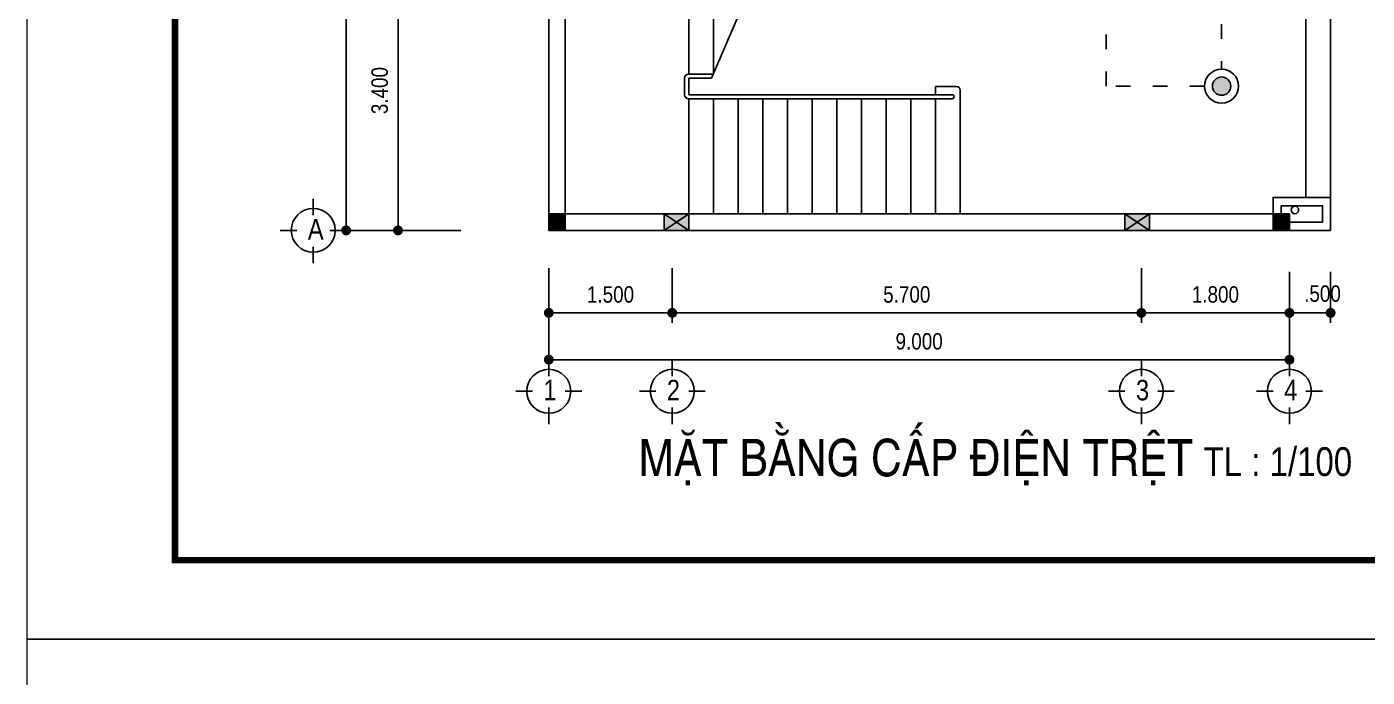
# Model space of a CAD drawing. Header units: millimetres. Extents: x 100 to 288, y -65 to 177.
# Drawn here: x 116.86 to 133.14, y -27.8 to -19.89 of the extents above; entities that cross this region are included whole.
import ezdxf

# ---------------------------------------------------------------- set-up
doc = ezdxf.new("R2010")
doc.units = ezdxf.units.MM
doc.header["$LTSCALE"] = 0.3
doc.header["$MEASUREMENT"] = 0
doc.header["$PDMODE"] = 2
doc.linetypes.add('ACAD_ISO03W100', pattern=[30, 12, -18])
doc.layers.get('0').update_dxf_attribs({"linetype": 'CONTINUOUS', "lineweight": 13})
doc.layers.get('DEFPOINTS').update_dxf_attribs({"linetype": 'CONTINUOUS', "lineweight": 13})
for name, color, linetype in [('CHU', 3, 'CONTINUOUS'), ('HACTH', 8, 'CONTINUOUS'), ('LAYER 1', 1, 'CONTINUOUS'), ('LAYER1', 1, 'CONTINUOUS'), ('LAYER3', 34, 'CONTINUOUS'), ('LAYER5', 5, 'CONTINUOUS'), ('LAYER7', 7, 'CONTINUOUS'), ('THIETBI', 25, 'CONTINUOUS')]:
    doc.layers.add(name, color=color, linetype=linetype)
doc.layers.add('DAY DEN', color=4, linetype='ACAD_ISO03W100', lineweight=25)
doc.styles.add('HELVE-KT', font='VHELVCN.TTF')
doc.dimstyles.new('1-100', dxfattribs={"dimtxt": 0.2, "dimasz": 0.12, "dimexe": 0.12, "dimexo": 0.2, "dimgap": 0.12, "dimtad": 1, "dimdec": 3, "dimzin": 4, "dimdsep": 46, "dimtxsty": 'HELVE-KT', "dimblk1": 'DOT', "dimblk2": 'DOT', "dimsah": 1, "dimcen": -0.18, "dimadec": 3, "dimazin": 0, "dimtfac": 1, "dimtdec": 3, "dimtmove": 2, "dimatfit": 3, "dimldrblk": 'DOT', "dimfxl": 0, "dimtolj": 1, "dimtzin": 4, "dimarcsym": 0})

# ---------------------------------------------------------------- blocks, each defined once
blk = doc.blocks.new('_DOT')
at = {"color": 0, "linetype": 'ByBlock'}
blk.add_line((-0.5, 0), (-1, 0), dxfattribs=at)
at = {"color": 0, "linetype": 'ByBlock', "const_width": 0.5}
blk.add_lwpolyline([(-0.25, 0, 1), (0.25, 0, 1)], format="xyb", close=True, dxfattribs=at)
blk = doc.blocks.new('*D929')
at = {"layer": 'DEFPOINTS', "color": 0, "lineweight": -2, "ltscale": 5}
for p in [(123.2, -22.629), (124.7, -22.629), (124.7, -23.372)]:
    blk.add_point(p, dxfattribs=at)
at = {"layer": 'LAYER 1', "color": 0, "lineweight": -2, "ltscale": 5}
for p, q in [((123.2, -22.829), (123.2, -23.492)), ((124.7, -22.829), (124.7, -23.492)), ((123.32, -23.372), (124.58, -23.372))]:
    blk.add_line(p, q, dxfattribs=at)
at = {"layer": 'LAYER 1', "color": 0, "lineweight": -2, "ltscale": 5, "xscale": 0.12, "yscale": 0.12, "zscale": 0.12, "rotation": 180}
blk.add_blockref('_DOT', (123.2, -23.372), dxfattribs=at)
at = {"layer": 'LAYER 1', "color": 0, "lineweight": -2, "ltscale": 5, "xscale": 0.12, "yscale": 0.12, "zscale": 0.12}
blk.add_blockref('_DOT', (124.7, -23.372), dxfattribs=at)
at = {"layer": 'LAYER 1', "color": 0, "ltscale": 5, "insert": (123.95, -23.149), "char_height": 0.2, "attachment_point": 5, "style": 'HELVE-KT'}
blk.add_mtext('\\A1;1.500', dxfattribs=at)
blk = doc.blocks.new('*D930')
at = {"layer": 'DEFPOINTS', "color": 0, "lineweight": -2, "ltscale": 5}
for p in [(124.7, -22.629), (130.4, -22.629), (130.4, -23.372)]:
    blk.add_point(p, dxfattribs=at)
at = {"layer": 'LAYER 1', "color": 0, "lineweight": -2, "ltscale": 5}
for p, q in [((124.7, -22.829), (124.7, -23.492)), ((130.4, -22.829), (130.4, -23.492)), ((124.82, -23.372), (130.28, -23.372))]:
    blk.add_line(p, q, dxfattribs=at)
at = {"layer": 'LAYER 1', "color": 0, "lineweight": -2, "ltscale": 5, "xscale": 0.12, "yscale": 0.12, "zscale": 0.12, "rotation": 180}
blk.add_blockref('_DOT', (124.7, -23.372), dxfattribs=at)
at = {"layer": 'LAYER 1', "color": 0, "lineweight": -2, "ltscale": 5, "xscale": 0.12, "yscale": 0.12, "zscale": 0.12}
blk.add_blockref('_DOT', (130.4, -23.372), dxfattribs=at)
at = {"layer": 'LAYER 1', "color": 0, "ltscale": 5, "insert": (127.55, -23.149), "char_height": 0.2, "attachment_point": 5, "style": 'HELVE-KT'}
blk.add_mtext('\\A1;5.700', dxfattribs=at)
blk = doc.blocks.new('*D922')
at = {"layer": 'DEFPOINTS', "color": 0, "lineweight": -2, "ltscale": 5}
for p in [(121.368, -18.969), (122.33, -18.969), (122.33, -22.369)]:
    blk.add_point(p, dxfattribs=at)
at = {"layer": 'LAYER 1', "color": 0, "lineweight": -2, "ltscale": 5}
for p, q in [((122.13, -18.969), (121.248, -18.969)), ((121.368, -22.249), (121.368, -19.089)), ((122.13, -22.369), (121.248, -22.369))]:
    blk.add_line(p, q, dxfattribs=at)
at = {"layer": 'LAYER 1', "color": 0, "lineweight": -2, "ltscale": 5, "xscale": 0.12, "yscale": 0.12, "zscale": 0.12}
for p, rotation in [((121.368, -18.969), 90), ((121.368, -22.369), 270)]:
    blk.add_blockref('_DOT', p, dxfattribs=dict(at, rotation=rotation))
at = {"layer": 'LAYER 1', "color": 0, "ltscale": 5, "insert": (121.146, -20.669), "char_height": 0.2, "attachment_point": 5, "rotation": 90, "style": 'HELVE-KT'}
blk.add_mtext('\\A1;3.400', dxfattribs=at)
blk = doc.blocks.new('*D928')
at = {"layer": 'DEFPOINTS', "color": 0, "lineweight": -2, "ltscale": 5}
for p in [(120.738, 0.131), (121.707, 0.131), (121.707, -22.369)]:
    blk.add_point(p, dxfattribs=at)
at = {"layer": 'LAYER 1', "color": 0, "lineweight": -2, "ltscale": 5}
for p, q in [((121.507, 0.131), (120.618, 0.131)), ((120.738, -22.249), (120.738, 0.011)), ((121.507, -22.369), (120.618, -22.369))]:
    blk.add_line(p, q, dxfattribs=at)
at = {"layer": 'LAYER 1', "color": 0, "lineweight": -2, "ltscale": 5, "xscale": 0.12, "yscale": 0.12, "zscale": 0.12}
for p, rotation in [((120.738, 0.131), 90), ((120.738, -22.369), 270)]:
    blk.add_blockref('_DOT', p, dxfattribs=dict(at, rotation=rotation))
at = {"layer": 'LAYER 1', "color": 0, "ltscale": 5, "insert": (120.515, -10.708), "char_height": 0.2, "attachment_point": 5, "rotation": 90, "style": 'HELVE-KT'}
blk.add_mtext('\\A1;22.500', dxfattribs=at)
blk = doc.blocks.new('*D931')
at = {"layer": 'DEFPOINTS', "color": 0, "lineweight": -2, "ltscale": 5}
for p in [(130.4, -22.674), (132.2, -22.674), (132.2, -23.372)]:
    blk.add_point(p, dxfattribs=at)
at = {"layer": 'LAYER 1', "color": 0, "lineweight": -2, "ltscale": 5}
for p, q in [((130.4, -22.874), (130.4, -23.492)), ((132.2, -22.874), (132.2, -23.492)), ((130.52, -23.372), (132.08, -23.372))]:
    blk.add_line(p, q, dxfattribs=at)
at = {"layer": 'LAYER 1', "color": 0, "lineweight": -2, "ltscale": 5, "xscale": 0.12, "yscale": 0.12, "zscale": 0.12, "rotation": 180}
blk.add_blockref('_DOT', (130.4, -23.372), dxfattribs=at)
at = {"layer": 'LAYER 1', "color": 0, "lineweight": -2, "ltscale": 5, "xscale": 0.12, "yscale": 0.12, "zscale": 0.12}
blk.add_blockref('_DOT', (132.2, -23.372), dxfattribs=at)
at = {"layer": 'LAYER 1', "color": 0, "ltscale": 5, "insert": (131.3, -23.149), "char_height": 0.2, "attachment_point": 5, "style": 'HELVE-KT'}
blk.add_mtext('\\A1;1.800', dxfattribs=at)
blk = doc.blocks.new('*D932')
at = {"layer": 'DEFPOINTS', "color": 0, "lineweight": -2, "ltscale": 5}
for p in [(123.2, -23.224), (132.2, -23.224), (132.2, -23.941)]:
    blk.add_point(p, dxfattribs=at)
at = {"layer": 'LAYER 1', "color": 0, "lineweight": -2, "ltscale": 5}
for p, q in [((123.2, -23.424), (123.2, -24.061)), ((132.2, -23.424), (132.2, -24.061)), ((123.32, -23.941), (132.08, -23.941))]:
    blk.add_line(p, q, dxfattribs=at)
at = {"layer": 'LAYER 1', "color": 0, "lineweight": -2, "ltscale": 5, "xscale": 0.12, "yscale": 0.12, "zscale": 0.12, "rotation": 180}
blk.add_blockref('_DOT', (123.2, -23.941), dxfattribs=at)
at = {"layer": 'LAYER 1', "color": 0, "lineweight": -2, "ltscale": 5, "xscale": 0.12, "yscale": 0.12, "zscale": 0.12}
blk.add_blockref('_DOT', (132.2, -23.941), dxfattribs=at)
at = {"layer": 'LAYER 1', "color": 0, "ltscale": 5, "insert": (127.7, -23.719), "char_height": 0.2, "attachment_point": 5, "style": 'HELVE-KT'}
blk.add_mtext('\\A1;9.000', dxfattribs=at)
blk = doc.blocks.new('*D933')
at = {"layer": 'DEFPOINTS', "color": 0, "lineweight": -2, "ltscale": 5}
for p in [(132.2, -22.674), (132.7, -22.674), (132.7, -23.372)]:
    blk.add_point(p, dxfattribs=at)
at = {"layer": 'LAYER 1', "color": 0, "lineweight": -2, "ltscale": 5}
for p, q in [((132.2, -22.874), (132.2, -23.492)), ((132.7, -22.874), (132.7, -23.492)), ((132.32, -23.372), (132.58, -23.372))]:
    blk.add_line(p, q, dxfattribs=at)
at = {"layer": 'LAYER 1', "color": 0, "lineweight": -2, "ltscale": 5, "xscale": 0.12, "yscale": 0.12, "zscale": 0.12, "rotation": 180}
blk.add_blockref('_DOT', (132.2, -23.372), dxfattribs=at)
at = {"layer": 'LAYER 1', "color": 0, "lineweight": -2, "ltscale": 5, "xscale": 0.12, "yscale": 0.12, "zscale": 0.12}
blk.add_blockref('_DOT', (132.7, -23.372), dxfattribs=at)
at = {"layer": 'LAYER 1', "color": 0, "ltscale": 5, "insert": (132.601, -23.139), "char_height": 0.2, "attachment_point": 5, "style": 'HELVE-KT'}
blk.add_mtext('\\A1;.500', dxfattribs=at)
blk = doc.blocks.new('rtrtr')
at = {"layer": 'LAYER1', "linetype": 'Continuous', "ltscale": 0.08}
blk.add_hatch(color=256, dxfattribs=at).paths.add_polyline_path([(-2873.046, 963.636, 1), (-2872.852, 963.636, 1)])
at = {"layer": 'LAYER3'}
blk.add_circle((-2872.949, 963.636), 0.179, dxfattribs=at)
at = {"layer": 'THIETBI'}
blk.add_circle((-2872.949, 963.636), 0.0967, dxfattribs=at)

msp = doc.modelspace()

# ---------------------------------------------------------------- hatches: boundary and pattern name
at = {"layer": 'LAYER7', "lineweight": -2, "ltscale": 0.08}
h = msp.add_hatch(color=256, dxfattribs=at)
h.paths.add_polyline_path([(123.30025, -22.26865), (123.20025, -22.16865), (123.20025, -22.36865)])
h.paths.add_polyline_path([(123.30025, -22.26865), (123.20025, -22.36865), (123.40025, -22.36865)])
h.paths.add_polyline_path([(123.40025, -22.16865), (123.30025, -22.26865), (123.40025, -22.36865)])
h.paths.add_polyline_path([(123.40025, -22.16865), (123.20025, -22.16865), (123.30025, -22.26865)])
h = msp.add_hatch(color=256, dxfattribs=at)
h.paths.add_polyline_path([(124.60025, -22.16865), (124.60025, -22.36865), (124.75025, -22.26865)])
h.paths.add_polyline_path([(124.75025, -22.26865), (124.90025, -22.16865), (124.60025, -22.16865)])
h.paths.add_polyline_path([(124.60025, -22.36865), (124.90025, -22.36865), (124.75025, -22.26865)])
h.paths.add_polyline_path([(124.75025, -22.26865), (124.90025, -22.36865), (124.90025, -22.16865)])
h = msp.add_hatch(color=256, dxfattribs=at)
h.paths.add_polyline_path([(130.20025, -22.16865), (130.20025, -22.36865), (130.35025, -22.26865)])
h.paths.add_polyline_path([(130.35025, -22.26865), (130.50025, -22.16865), (130.20025, -22.16865)])
h.paths.add_polyline_path([(130.20025, -22.36865), (130.50025, -22.36865), (130.35025, -22.26865)])
h.paths.add_polyline_path([(130.35025, -22.26865), (130.50025, -22.36865), (130.50025, -22.16865)])
h = msp.add_hatch(color=256, dxfattribs=at)
h.paths.add_polyline_path([(132.10025, -22.26865), (132.00025, -22.16865), (132.00025, -22.36865)])
h.paths.add_polyline_path([(132.10025, -22.26865), (132.00025, -22.36865), (132.20025, -22.36865)])
h.paths.add_polyline_path([(132.20025, -22.16865), (132.10025, -22.26865), (132.20025, -22.36865)])
h.paths.add_polyline_path([(132.20025, -22.16865), (132.00025, -22.16865), (132.10025, -22.26865)])
h = msp.add_hatch(color=256, dxfattribs=at)
h.paths.add_polyline_path([(132.10025, -22.26865), (132.00025, -22.16865), (132.00025, -22.36865)])
h.paths.add_polyline_path([(132.10025, -22.26865), (132.00025, -22.36865), (132.20025, -22.36865)])
h.paths.add_polyline_path([(132.20025, -22.16865), (132.10025, -22.26865), (132.20025, -22.36865)])
h.paths.add_polyline_path([(132.20025, -22.16865), (132.00025, -22.16865), (132.10025, -22.26865)])

# ---------------------------------------------------------------- linework, layer by layer
at = {"layer": 'CHU'}
for points in [[(120.33753, -21.98532), (120.33753, -22.18532)], [(120.13753, -22.36865), (119.93753, -22.36865)], [(120.53753, -22.36865), (120.73753, -22.36865)], [(120.33753, -22.56865), (120.33753, -22.76865)], [(123.20025, -23.9413), (123.20025, -24.1413)], [(124.70025, -23.9413), (124.70025, -24.1413)], [(130.40025, -23.9413), (130.40025, -24.1413)], [(132.20025, -23.9413), (132.20025, -24.1413)], [(123.00025, -24.32463), (122.80025, -24.32463)], [(123.40025, -24.32463), (123.60025, -24.32463)], [(124.50025, -24.32463), (124.30025, -24.32463)], [(124.90025, -24.32463), (125.10025, -24.32463)], [(130.20025, -24.32463), (130.00025, -24.32463)], [(130.60025, -24.32463), (130.80025, -24.32463)], [(132.00025, -24.32463), (131.80025, -24.32463)], [(132.40025, -24.32463), (132.60025, -24.32463)], [(123.20025, -24.52463), (123.20025, -24.72463)], [(124.70025, -24.52463), (124.70025, -24.72463)], [(130.40025, -24.52463), (130.40025, -24.72463)], [(132.20025, -24.52463), (132.20025, -24.72463)]]:
    msp.add_lwpolyline(points, dxfattribs=at)
for centre in [(120.33753, -22.36865), (123.20025, -24.32463), (124.70025, -24.32463), (130.40025, -24.32463), (132.20025, -24.32463)]:
    msp.add_circle(centre, 0.26667, dxfattribs=at)
at = {"layer": 'DAY DEN', "ltscale": 0.05}
for points in [[(131.37525, -13.11006), (131.37525, -20.40831)], [(131.16868, -20.61488), (129.97177, -20.61488), (129.97177, -19.35415)]]:
    msp.add_lwpolyline(points, dxfattribs=at)
at = {"layer": 'DEFPOINTS', "linetype": 'Continuous', "ltscale": 0.08}
for points in [[(116.85754, -27.34106), (158.85754, -27.34106), (158.85754, 2.35894), (116.85754, 2.35894)], [(116.85754, -57.04106), (158.85754, -57.04106), (158.85754, -27.34106), (116.85754, -27.34106)]]:
    msp.add_lwpolyline(points, close=True, dxfattribs=at)
at = {"layer": 'LAYER 1', "ltscale": 5}
msp.add_line((125.80025, -19.06865), (125.17882, -20.51865), dxfattribs=at)
msp.add_circle((132.26636, -22.12095), 0.045, dxfattribs=at)
at = {"layer": 'LAYER5', "color": 163, "linetype": 'Continuous'}
for p, q in [((124.85025, -20.71865), (124.85025, -20.51865)), ((124.90025, -20.46865), (125.20025, -20.46865)), ((124.90025, -20.71865), (124.90025, -20.51865)), ((124.90025, -20.51865), (125.17882, -20.51865)), ((124.90025, -20.71865), (128.10025, -20.71865)), ((124.90025, -20.76865), (128.10025, -20.76865))]:
    msp.add_line(p, q, dxfattribs=at)
for centre, radius, start, end in [((124.90025, -20.51865), 0.05, 90, 180), ((124.90025, -20.71865), 0.05, 180, 270), ((128.10025, -20.74365), 0.025, 270, 90)]:
    msp.add_arc(centre, radius, start, end, dxfattribs=at)
at = {"layer": 'LAYER7', "lineweight": -2, "ltscale": 0.08}
for p, q in [((132.70025, -22.36865), (132.70025, 0.13135)), ((132.40025, -21.96865), (132.40025, -0.26865)), ((124.90025, -20.46865), (124.90025, -19.06865)), ((125.20025, -20.46865), (125.20025, -19.06865)), ((127.90025, -20.71865), (127.90025, -20.61865)), ((127.90025, -20.61865), (128.15025, -20.61865)), ((128.20025, -22.16865), (128.20025, -20.66865)), ((124.90025, -22.16865), (124.90025, -20.76865)), ((125.20025, -22.16865), (125.20025, -20.76865)), ((125.50025, -22.16865), (125.50025, -20.76865)), ((125.80025, -22.16865), (125.80025, -20.76865)), ((126.10025, -22.16865), (126.10025, -20.76865)), ((126.40025, -22.16865), (126.40025, -20.76865)), ((126.70025, -22.16865), (126.70025, -20.76865)), ((127.00025, -22.16865), (127.00025, -20.76865)), ((127.30025, -22.16865), (127.30025, -20.76865)), ((127.60025, -22.16865), (127.60025, -20.76865)), ((127.90025, -22.16865), (127.90025, -20.76865)), ((123.20025, -22.36865), (123.40025, -22.16865)), ((123.20025, -22.16865), (123.40025, -22.36865)), ((124.60025, -22.36865), (124.90025, -22.16865)), ((124.60025, -22.16865), (124.90025, -22.36865)), ((130.20025, -22.36865), (130.50025, -22.16865)), ((130.20025, -22.16865), (130.50025, -22.36865)), ((132.00025, -22.36865), (132.20025, -22.16865)), ((132.00025, -22.16865), (132.20025, -22.36865)), ((132.00025, -22.36865), (132.20025, -22.16865)), ((132.00025, -22.16865), (132.20025, -22.36865)), ((130.50025, -22.36865), (132.20025, -22.36865))]:
    msp.add_line(p, q, dxfattribs=at)
at = {"layer": 'LAYER7', "linetype": 'Continuous', "const_width": 0.08}
msp.add_lwpolyline([(157.85754, 1.3964), (118.65754, 1.3964), (118.65754, -26.37851), (157.85754, -26.37851)], close=True, dxfattribs=at)
at = {"layer": 'LAYER7', "lineweight": -2, "ltscale": 0.08}
for points in [[(123.20025, -22.36865), (123.20025, -18.96865)], [(123.40025, -22.16865), (123.40025, -19.06865)], [(123.20025, -22.16865), (130.50025, -22.16865)], [(130.50025, -22.36865), (132.20025, -22.36865), (132.20025, -22.16865), (130.50025, -22.16865)], [(130.50025, -22.36865), (123.20025, -22.36865)]]:
    msp.add_lwpolyline(points, dxfattribs=at)
for points in [[(132.70025, -22.36865), (132.70025, -21.96865), (132.00025, -21.96865), (132.00025, -22.36865)], [(132.60025, -22.26865), (132.60025, -22.06865), (132.10025, -22.06865), (132.10025, -22.26865)], [(123.40025, -22.36865), (123.40025, -22.16865), (123.20025, -22.16865), (123.20025, -22.36865)], [(124.90025, -22.36865), (124.90025, -22.16865), (124.60025, -22.16865), (124.60025, -22.36865)], [(130.50025, -22.36865), (130.50025, -22.16865), (130.20025, -22.16865), (130.20025, -22.36865)], [(132.20025, -22.36865), (132.20025, -22.16865), (132.00025, -22.16865), (132.00025, -22.36865)], [(132.20025, -22.36865), (132.20025, -22.16865), (132.00025, -22.16865), (132.00025, -22.36865)]]:
    msp.add_lwpolyline(points, close=True, dxfattribs=at)
msp.add_arc((128.15025, -20.66865), 0.05, 0, 90, dxfattribs=at)

# ---------------------------------------------------------------- block references
at = {"layer": 'HACTH', "linetype": 'Continuous', "xscale": -1.152000000007682, "yscale": 1.152000000025145, "zscale": 1.152}
msp.add_blockref('rtrtr', (-3178.26203, -1130.72358), dxfattribs=at)

# ---------------------------------------------------------------- texts
at = {"layer": 'LAYER 1', "linetype": 'Continuous', "ltscale": 0.4, "insert": (124.29085, -24.90595), "char_height": 0.2, "width": 10.8090428, "attachment_point": 1, "style": 'HELVE-KT'}
msp.add_mtext('{\\H2.25x;MAËT BAÈNG CAÁP ÑIEÄN TREÄT}  {\\H1.75x;TL : 1/100}', dxfattribs=at)
at = {"layer": 'LAYER1', "linetype": 'Continuous', "ltscale": 0.05, "char_height": 0.25, "width": 13.0973333, "attachment_point": 1, "style": 'HELVE-KT'}
for s, insert in [('A', (120.27236, -22.23011)), ('1', (123.13507, -24.18609)), ('2', (124.63507, -24.18609)), ('3', (130.33507, -24.18609)), ('4', (132.13507, -24.18609))]:
    msp.add_mtext(s, dxfattribs=dict(at, insert=insert))

# ---------------------------------------------------------------- dimensions: what is measured, and where the dimension line sits
at = {"layer": 'LAYER 1', "ltscale": 5}
dim = msp.add_linear_dim(base=(120.73753, 0.13135), p1=(121.70748, -22.36865), p2=(121.70748, 0.13135), angle=90, dimstyle='1-100', dxfattribs=at)
dim.commit()
dim.dimension.update_dxf_attribs({"geometry": '*D928', "text_midpoint": (120.5154, -10.70764), "dimtype": 160})
for base, p1, p2, angle, picture, middle in [((121.36771, -18.96865), (122.32953, -22.36865), (122.32953, -18.96865), 90, '*D922', (121.14558, -20.66865)), ((124.70025, -23.37157), (123.20025, -22.62929), (124.70025, -22.62929), 180, '*D929', (123.95025, -23.14943)), ((130.40025, -23.37157), (124.70025, -22.62929), (130.40025, -22.62929), 180, '*D930', (127.55025, -23.14943)), ((132.20025, -23.37157), (130.40025, -22.67447), (132.20025, -22.67447), 180, '*D931', (131.30025, -23.14943)), ((132.20025, -23.9413), (123.20025, -23.2239), (132.20025, -23.2239), 180, '*D932', (127.70025, -23.71917))]:
    dim = msp.add_linear_dim(base=base, p1=p1, p2=p2, angle=angle, dimstyle='1-100', dxfattribs=at)
    dim.commit()
    dim.dimension.update_dxf_attribs({"geometry": picture, "text_midpoint": middle})
dim = msp.add_linear_dim(base=(132.70025, -23.37157), p1=(132.20025, -22.67447), p2=(132.70025, -22.67447), dimstyle='1-100', dxfattribs=at)
dim.commit()
dim.dimension.update_dxf_attribs({"geometry": '*D933', "text_midpoint": (132.60077, -23.13943), "dimtype": 160})

doc.saveas('drawing.dxf')
